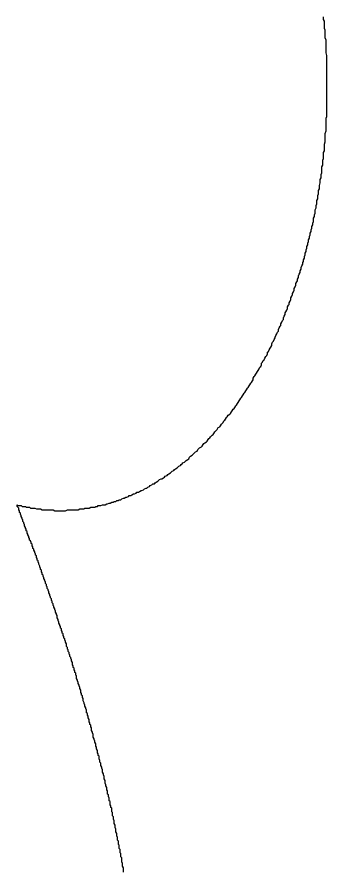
# Model space of a CAD drawing. Header units: millimetres. Extents: x 289 to 9778, y -894 to 6380.
# Drawn here: x 7195.89 to 7199.59, y 388.54 to 398.73 of the extents above; entities that cross this region are included whole.
import ezdxf

# ---------------------------------------------------------------- set-up
doc = ezdxf.new("R2010")
doc.units = ezdxf.units.MM

msp = doc.modelspace()

# ---------------------------------------------------------------- linework, layer by layer
msp.add_polyline3d([(7197.16, 388.528, 0), (7197.16, 388.548, 0), (7197.16, 388.568, 0), (7197.16, 388.578, 0), (7197.15, 388.598, 0), (7197.15, 388.618, 0), (7197.15, 388.628, 0), (7197.14, 388.648, 0), (7197.14, 388.658, 0), (7197.14, 388.678, 0), (7197.14, 388.698, 0), (7197.13, 388.708, 0), (7197.13, 388.728, 0), (7197.13, 388.748, 0), (7197.12, 388.758, 0), (7197.12, 388.778, 0), (7197.12, 388.798, 0), (7197.11, 388.808, 0), (7197.11, 388.828, 0), (7197.11, 388.848, 0), (7197.1, 388.858, 0), (7197.1, 388.878, 0), (7197.1, 388.898, 0), (7197.09, 388.908, 0), (7197.09, 388.928, 0), (7197.09, 388.938, 0), (7197.08, 388.958, 0), (7197.08, 388.978, 0), (7197.08, 388.988, 0), (7197.07, 389.008, 0), (7197.07, 389.028, 0), (7197.07, 389.038, 0), (7197.06, 389.058, 0), (7197.06, 389.068, 0), (7197.06, 389.088, 0), (7197.05, 389.108, 0), (7197.05, 389.118, 0), (7197.05, 389.138, 0), (7197.04, 389.158, 0), (7197.04, 389.168, 0), (7197.04, 389.188, 0), (7197.03, 389.198, 0), (7197.03, 389.218, 0), (7197.03, 389.238, 0), (7197.02, 389.248, 0), (7197.02, 389.268, 0), (7197.02, 389.288, 0), (7197.01, 389.298, 0), (7197.01, 389.318, 0), (7197, 389.328, 0), (7197, 389.348, 0), (7197, 389.368, 0), (7196.99, 389.378, 0), (7196.99, 389.398, 0), (7196.99, 389.408, 0), (7196.98, 389.428, 0), (7196.98, 389.448, 0), (7196.97, 389.458, 0), (7196.97, 389.478, 0), (7196.97, 389.498, 0), (7196.96, 389.508, 0), (7196.96, 389.528, 0), (7196.96, 389.538, 0), (7196.95, 389.558, 0), (7196.95, 389.568, 0), (7196.94, 389.588, 0), (7196.94, 389.608, 0), (7196.94, 389.618, 0), (7196.93, 389.638, 0), (7196.93, 389.648, 0), (7196.93, 389.668, 0), (7196.92, 389.688, 0), (7196.92, 389.698, 0), (7196.91, 389.718, 0), (7196.91, 389.728, 0), (7196.91, 389.748, 0), (7196.9, 389.768, 0), (7196.9, 389.778, 0), (7196.89, 389.798, 0), (7196.89, 389.808, 0), (7196.89, 389.828, 0), (7196.88, 389.838, 0), (7196.88, 389.858, 0), (7196.87, 389.878, 0), (7196.87, 389.888, 0), (7196.87, 389.908, 0), (7196.86, 389.918, 0), (7196.86, 389.938, 0), (7196.85, 389.948, 0), (7196.85, 389.968, 0), (7196.85, 389.978, 0), (7196.84, 389.998, 0), (7196.84, 390.018, 0), (7196.83, 390.028, 0), (7196.83, 390.048, 0), (7196.83, 390.058, 0), (7196.82, 390.078, 0), (7196.82, 390.088, 0), (7196.81, 390.108, 0), (7196.81, 390.118, 0), (7196.8, 390.138, 0), (7196.8, 390.158, 0), (7196.8, 390.168, 0), (7196.79, 390.188, 0), (7196.79, 390.198, 0), (7196.78, 390.218, 0), (7196.78, 390.228, 0), (7196.78, 390.248, 0), (7196.77, 390.258, 0), (7196.77, 390.278, 0), (7196.76, 390.288, 0), (7196.76, 390.308, 0), (7196.75, 390.318, 0), (7196.75, 390.338, 0), (7196.75, 390.348, 0), (7196.74, 390.368, 0), (7196.74, 390.388, 0), (7196.73, 390.398, 0), (7196.73, 390.418, 0), (7196.72, 390.428, 0), (7196.72, 390.448, 0), (7196.72, 390.458, 0), (7196.71, 390.478, 0), (7196.71, 390.488, 0), (7196.7, 390.508, 0), (7196.7, 390.518, 0), (7196.69, 390.538, 0), (7196.69, 390.548, 0), (7196.68, 390.568, 0), (7196.68, 390.578, 0), (7196.68, 390.598, 0), (7196.67, 390.608, 0), (7196.67, 390.628, 0), (7196.66, 390.638, 0), (7196.66, 390.658, 0), (7196.65, 390.668, 0), (7196.65, 390.688, 0), (7196.65, 390.698, 0), (7196.64, 390.718, 0), (7196.64, 390.728, 0), (7196.63, 390.748, 0), (7196.63, 390.758, 0), (7196.62, 390.778, 0), (7196.62, 390.788, 0), (7196.61, 390.808, 0), (7196.61, 390.818, 0), (7196.6, 390.838, 0), (7196.6, 390.848, 0), (7196.6, 390.868, 0), (7196.59, 390.878, 0), (7196.59, 390.898, 0), (7196.58, 390.908, 0), (7196.58, 390.928, 0), (7196.57, 390.938, 0), (7196.57, 390.958, 0), (7196.56, 390.968, 0), (7196.56, 390.988, 0), (7196.55, 390.998, 0), (7196.55, 391.018, 0), (7196.55, 391.028, 0), (7196.54, 391.048, 0), (7196.54, 391.058, 0), (7196.53, 391.078, 0), (7196.53, 391.088, 0), (7196.52, 391.098, 0), (7196.52, 391.118, 0), (7196.51, 391.128, 0), (7196.51, 391.148, 0), (7196.5, 391.158, 0), (7196.5, 391.178, 0), (7196.49, 391.188, 0), (7196.49, 391.208, 0), (7196.48, 391.218, 0), (7196.48, 391.238, 0), (7196.48, 391.248, 0), (7196.47, 391.268, 0), (7196.47, 391.278, 0), (7196.46, 391.298, 0), (7196.46, 391.308, 0), (7196.45, 391.318, 0), (7196.45, 391.338, 0), (7196.44, 391.348, 0), (7196.44, 391.368, 0), (7196.43, 391.378, 0), (7196.43, 391.398, 0), (7196.42, 391.408, 0), (7196.42, 391.428, 0), (7196.41, 391.438, 0), (7196.41, 391.458, 0), (7196.4, 391.468, 0), (7196.4, 391.478, 0), (7196.39, 391.498, 0), (7196.39, 391.508, 0), (7196.38, 391.528, 0), (7196.38, 391.538, 0), (7196.37, 391.558, 0), (7196.37, 391.568, 0), (7196.37, 391.588, 0), (7196.36, 391.598, 0), (7196.36, 391.608, 0), (7196.35, 391.628, 0), (7196.35, 391.638, 0), (7196.34, 391.658, 0), (7196.34, 391.668, 0), (7196.33, 391.688, 0), (7196.33, 391.698, 0), (7196.32, 391.708, 0), (7196.32, 391.728, 0), (7196.31, 391.738, 0), (7196.31, 391.758, 0), (7196.3, 391.768, 0), (7196.3, 391.788, 0), (7196.29, 391.798, 0), (7196.29, 391.808, 0), (7196.28, 391.828, 0), (7196.28, 391.838, 0), (7196.27, 391.858, 0), (7196.27, 391.868, 0), (7196.26, 391.888, 0), (7196.26, 391.898, 0), (7196.25, 391.908, 0), (7196.25, 391.928, 0), (7196.24, 391.938, 0), (7196.24, 391.958, 0), (7196.23, 391.968, 0), (7196.23, 391.988, 0), (7196.22, 391.998, 0), (7196.22, 392.008, 0), (7196.21, 392.028, 0), (7196.21, 392.038, 0), (7196.2, 392.058, 0), (7196.2, 392.068, 0), (7196.19, 392.078, 0), (7196.19, 392.098, 0), (7196.18, 392.108, 0), (7196.18, 392.128, 0), (7196.17, 392.138, 0), (7196.17, 392.148, 0), (7196.16, 392.168, 0), (7196.16, 392.178, 0), (7196.15, 392.198, 0), (7196.15, 392.208, 0), (7196.14, 392.228, 0), (7196.14, 392.238, 0), (7196.13, 392.248, 0), (7196.13, 392.268, 0), (7196.12, 392.278, 0), (7196.12, 392.298, 0), (7196.11, 392.308, 0), (7196.11, 392.318, 0), (7196.1, 392.338, 0), (7196.1, 392.348, 0), (7196.09, 392.368, 0), (7196.09, 392.378, 0), (7196.08, 392.388, 0), (7196.08, 392.408, 0), (7196.07, 392.418, 0), (7196.07, 392.438, 0), (7196.06, 392.448, 0), (7196.06, 392.458, 0), (7196.05, 392.478, 0), (7196.04, 392.488, 0), (7196.04, 392.508, 0), (7196.03, 392.518, 0), (7196.03, 392.528, 0), (7196.02, 392.548, 0), (7196.02, 392.558, 0), (7196.01, 392.568, 0), (7196.01, 392.588, 0), (7196, 392.598, 0), (7196, 392.618, 0), (7195.99, 392.628, 0), (7195.99, 392.638, 0), (7195.98, 392.658, 0), (7195.98, 392.668, 0), (7195.97, 392.688, 0), (7195.97, 392.698, 0), (7195.96, 392.708, 0), (7195.96, 392.728, 0), (7195.95, 392.738, 0), (7195.95, 392.748, 0), (7195.94, 392.768, 0), (7195.94, 392.778, 0), (7195.93, 392.798, 0), (7195.93, 392.808, 0), (7195.92, 392.818, 0), (7195.92, 392.838, 0), (7195.91, 392.848, 0), (7195.91, 392.868, 0), (7195.9, 392.878, 0), (7195.89, 392.888, 0), (7195.89, 392.908, 0), (7195.9, 392.898, 0), (7195.92, 392.898, 0), (7195.94, 392.898, 0), (7195.95, 392.888, 0), (7195.97, 392.888, 0), (7195.99, 392.888, 0), (7196, 392.878, 0), (7196.02, 392.878, 0), (7196.04, 392.878, 0), (7196.05, 392.868, 0), (7196.07, 392.868, 0), (7196.09, 392.868, 0), (7196.1, 392.868, 0), (7196.12, 392.858, 0), (7196.14, 392.858, 0), (7196.16, 392.858, 0), (7196.17, 392.858, 0), (7196.19, 392.848, 0), (7196.21, 392.848, 0), (7196.22, 392.848, 0), (7196.24, 392.848, 0), (7196.26, 392.848, 0), (7196.27, 392.848, 0), (7196.29, 392.848, 0), (7196.31, 392.848, 0), (7196.32, 392.848, 0), (7196.34, 392.838, 0), (7196.36, 392.838, 0), (7196.37, 392.838, 0), (7196.39, 392.838, 0), (7196.41, 392.838, 0), (7196.42, 392.838, 0), (7196.44, 392.838, 0), (7196.46, 392.838, 0), (7196.47, 392.838, 0), (7196.49, 392.848, 0), (7196.51, 392.848, 0), (7196.52, 392.848, 0), (7196.54, 392.848, 0), (7196.55, 392.848, 0), (7196.57, 392.848, 0), (7196.59, 392.848, 0), (7196.6, 392.848, 0), (7196.62, 392.848, 0), (7196.64, 392.858, 0), (7196.65, 392.858, 0), (7196.67, 392.858, 0), (7196.69, 392.858, 0), (7196.7, 392.868, 0), (7196.72, 392.868, 0), (7196.73, 392.868, 0), (7196.75, 392.868, 0), (7196.77, 392.878, 0), (7196.78, 392.878, 0), (7196.8, 392.878, 0), (7196.82, 392.878, 0), (7196.83, 392.888, 0), (7196.85, 392.888, 0), (7196.86, 392.898, 0), (7196.88, 392.898, 0), (7196.89, 392.898, 0), (7196.91, 392.908, 0), (7196.93, 392.908, 0), (7196.94, 392.908, 0), (7196.96, 392.918, 0), (7196.97, 392.918, 0), (7196.99, 392.928, 0), (7197, 392.928, 0), (7197.02, 392.938, 0), (7197.04, 392.938, 0), (7197.05, 392.948, 0), (7197.07, 392.948, 0), (7197.08, 392.958, 0), (7197.1, 392.958, 0), (7197.11, 392.968, 0), (7197.13, 392.968, 0), (7197.14, 392.978, 0), (7197.16, 392.988, 0), (7197.17, 392.988, 0), (7197.19, 392.998, 0), (7197.2, 392.998, 0), (7197.22, 393.008, 0), (7197.23, 393.018, 0), (7197.25, 393.018, 0), (7197.26, 393.028, 0), (7197.28, 393.038, 0), (7197.29, 393.038, 0), (7197.31, 393.048, 0), (7197.32, 393.058, 0), (7197.34, 393.058, 0), (7197.35, 393.068, 0), (7197.37, 393.078, 0), (7197.38, 393.078, 0), (7197.4, 393.088, 0), (7197.41, 393.098, 0), (7197.43, 393.108, 0), (7197.44, 393.108, 0), (7197.45, 393.118, 0), (7197.47, 393.128, 0), (7197.48, 393.138, 0), (7197.5, 393.148, 0), (7197.51, 393.158, 0), (7197.53, 393.158, 0), (7197.54, 393.168, 0), (7197.55, 393.178, 0), (7197.57, 393.188, 0), (7197.58, 393.198, 0), (7197.59, 393.208, 0), (7197.61, 393.218, 0), (7197.62, 393.218, 0), (7197.64, 393.228, 0), (7197.65, 393.238, 0), (7197.66, 393.248, 0), (7197.68, 393.258, 0), (7197.69, 393.268, 0), (7197.7, 393.278, 0), (7197.72, 393.288, 0), (7197.73, 393.298, 0), (7197.74, 393.308, 0), (7197.76, 393.318, 0), (7197.77, 393.328, 0), (7197.78, 393.338, 0), (7197.8, 393.348, 0), (7197.81, 393.358, 0), (7197.82, 393.368, 0), (7197.84, 393.378, 0), (7197.85, 393.388, 0), (7197.86, 393.398, 0), (7197.87, 393.408, 0), (7197.89, 393.418, 0), (7197.9, 393.428, 0), (7197.91, 393.438, 0), (7197.93, 393.448, 0), (7197.94, 393.458, 0), (7197.95, 393.478, 0), (7197.96, 393.488, 0), (7197.98, 393.498, 0), (7197.99, 393.508, 0), (7198, 393.518, 0), (7198.01, 393.528, 0), (7198.02, 393.538, 0), (7198.04, 393.548, 0), (7198.05, 393.568, 0), (7198.06, 393.578, 0), (7198.07, 393.588, 0), (7198.09, 393.598, 0), (7198.1, 393.608, 0), (7198.11, 393.628, 0), (7198.12, 393.638, 0), (7198.13, 393.648, 0), (7198.15, 393.658, 0), (7198.16, 393.668, 0), (7198.17, 393.688, 0), (7198.18, 393.698, 0), (7198.19, 393.708, 0), (7198.2, 393.718, 0), (7198.22, 393.738, 0), (7198.23, 393.748, 0), (7198.24, 393.758, 0), (7198.25, 393.778, 0), (7198.26, 393.788, 0), (7198.27, 393.798, 0), (7198.28, 393.808, 0), (7198.29, 393.828, 0), (7198.31, 393.838, 0), (7198.32, 393.848, 0), (7198.33, 393.868, 0), (7198.34, 393.878, 0), (7198.35, 393.888, 0), (7198.36, 393.908, 0), (7198.37, 393.918, 0), (7198.38, 393.928, 0), (7198.39, 393.948, 0), (7198.4, 393.958, 0), (7198.41, 393.978, 0), (7198.43, 393.988, 0), (7198.44, 393.998, 0), (7198.45, 394.018, 0), (7198.46, 394.028, 0), (7198.47, 394.048, 0), (7198.48, 394.058, 0), (7198.49, 394.068, 0), (7198.5, 394.088, 0), (7198.51, 394.098, 0), (7198.52, 394.118, 0), (7198.53, 394.128, 0), (7198.54, 394.148, 0), (7198.55, 394.158, 0), (7198.56, 394.178, 0), (7198.57, 394.188, 0), (7198.58, 394.208, 0), (7198.59, 394.218, 0), (7198.6, 394.238, 0), (7198.61, 394.248, 0), (7198.62, 394.268, 0), (7198.63, 394.278, 0), (7198.64, 394.298, 0), (7198.65, 394.308, 0), (7198.66, 394.328, 0), (7198.67, 394.338, 0), (7198.68, 394.358, 0), (7198.69, 394.368, 0), (7198.7, 394.388, 0), (7198.71, 394.398, 0), (7198.71, 394.418, 0), (7198.72, 394.438, 0), (7198.73, 394.448, 0), (7198.74, 394.468, 0), (7198.75, 394.478, 0), (7198.76, 394.498, 0), (7198.77, 394.508, 0), (7198.78, 394.528, 0), (7198.79, 394.548, 0), (7198.8, 394.558, 0), (7198.81, 394.578, 0), (7198.81, 394.598, 0), (7198.82, 394.608, 0), (7198.83, 394.628, 0), (7198.84, 394.638, 0), (7198.85, 394.658, 0), (7198.86, 394.678, 0), (7198.87, 394.688, 0), (7198.88, 394.708, 0), (7198.88, 394.728, 0), (7198.89, 394.738, 0), (7198.9, 394.758, 0), (7198.91, 394.778, 0), (7198.92, 394.788, 0), (7198.93, 394.808, 0), (7198.93, 394.828, 0), (7198.94, 394.848, 0), (7198.95, 394.858, 0), (7198.96, 394.878, 0), (7198.97, 394.898, 0), (7198.97, 394.908, 0), (7198.98, 394.928, 0), (7198.99, 394.948, 0), (7199, 394.968, 0), (7199.01, 394.978, 0), (7199.01, 394.998, 0), (7199.02, 395.018, 0), (7199.03, 395.038, 0), (7199.04, 395.048, 0), (7199.04, 395.068, 0), (7199.05, 395.088, 0), (7199.06, 395.108, 0), (7199.07, 395.118, 0), (7199.07, 395.138, 0), (7199.08, 395.158, 0), (7199.09, 395.178, 0), (7199.09, 395.198, 0), (7199.1, 395.208, 0), (7199.11, 395.228, 0), (7199.12, 395.248, 0), (7199.12, 395.268, 0), (7199.13, 395.288, 0), (7199.14, 395.298, 0), (7199.14, 395.318, 0), (7199.15, 395.338, 0), (7199.16, 395.358, 0), (7199.16, 395.378, 0), (7199.17, 395.398, 0), (7199.18, 395.418, 0), (7199.18, 395.428, 0), (7199.19, 395.448, 0), (7199.2, 395.468, 0), (7199.2, 395.488, 0), (7199.21, 395.508, 0), (7199.22, 395.528, 0), (7199.22, 395.548, 0), (7199.23, 395.568, 0), (7199.24, 395.578, 0), (7199.24, 395.598, 0), (7199.25, 395.618, 0), (7199.25, 395.638, 0), (7199.26, 395.658, 0), (7199.27, 395.678, 0), (7199.27, 395.698, 0), (7199.28, 395.718, 0), (7199.28, 395.738, 0), (7199.29, 395.758, 0), (7199.3, 395.778, 0), (7199.3, 395.798, 0), (7199.31, 395.808, 0), (7199.31, 395.828, 0), (7199.32, 395.848, 0), (7199.32, 395.868, 0), (7199.33, 395.888, 0), (7199.33, 395.908, 0), (7199.34, 395.928, 0), (7199.34, 395.948, 0), (7199.35, 395.968, 0), (7199.35, 395.988, 0), (7199.36, 396.008, 0), (7199.36, 396.028, 0), (7199.37, 396.048, 0), (7199.37, 396.068, 0), (7199.38, 396.088, 0), (7199.38, 396.108, 0), (7199.39, 396.128, 0), (7199.39, 396.148, 0), (7199.4, 396.168, 0), (7199.4, 396.188, 0), (7199.41, 396.208, 0), (7199.41, 396.228, 0), (7199.42, 396.248, 0), (7199.42, 396.268, 0), (7199.43, 396.288, 0), (7199.43, 396.308, 0), (7199.43, 396.328, 0), (7199.44, 396.348, 0), (7199.44, 396.368, 0), (7199.45, 396.388, 0), (7199.45, 396.408, 0), (7199.45, 396.428, 0), (7199.46, 396.448, 0), (7199.46, 396.478, 0), (7199.47, 396.498, 0), (7199.47, 396.518, 0), (7199.47, 396.538, 0), (7199.48, 396.558, 0), (7199.48, 396.578, 0), (7199.48, 396.598, 0), (7199.49, 396.618, 0), (7199.49, 396.638, 0), (7199.49, 396.658, 0), (7199.5, 396.678, 0), (7199.5, 396.698, 0), (7199.5, 396.718, 0), (7199.51, 396.748, 0), (7199.51, 396.768, 0), (7199.51, 396.788, 0), (7199.52, 396.808, 0), (7199.52, 396.828, 0), (7199.52, 396.848, 0), (7199.53, 396.868, 0), (7199.53, 396.888, 0), (7199.53, 396.908, 0), (7199.53, 396.938, 0), (7199.54, 396.958, 0), (7199.54, 396.978, 0), (7199.54, 396.998, 0), (7199.54, 397.018, 0), (7199.55, 397.038, 0), (7199.55, 397.058, 0), (7199.55, 397.088, 0), (7199.55, 397.108, 0), (7199.56, 397.128, 0), (7199.56, 397.148, 0), (7199.56, 397.168, 0), (7199.56, 397.188, 0), (7199.56, 397.208, 0), (7199.57, 397.238, 0), (7199.57, 397.258, 0), (7199.57, 397.278, 0), (7199.57, 397.298, 0), (7199.57, 397.318, 0), (7199.57, 397.338, 0), (7199.58, 397.368, 0), (7199.58, 397.388, 0), (7199.58, 397.408, 0), (7199.58, 397.428, 0), (7199.58, 397.448, 0), (7199.58, 397.468, 0), (7199.58, 397.498, 0), (7199.58, 397.518, 0), (7199.59, 397.538, 0), (7199.59, 397.558, 0), (7199.59, 397.578, 0), (7199.59, 397.608, 0), (7199.59, 397.628, 0), (7199.59, 397.648, 0), (7199.59, 397.668, 0), (7199.59, 397.688, 0), (7199.59, 397.718, 0), (7199.59, 397.738, 0), (7199.59, 397.758, 0), (7199.59, 397.778, 0), (7199.59, 397.808, 0), (7199.59, 397.828, 0), (7199.59, 397.848, 0), (7199.59, 397.868, 0), (7199.59, 397.888, 0), (7199.59, 397.918, 0), (7199.59, 397.938, 0), (7199.59, 397.958, 0), (7199.59, 397.978, 0), (7199.59, 398.008, 0), (7199.59, 398.028, 0), (7199.59, 398.048, 0), (7199.59, 398.068, 0), (7199.59, 398.088, 0), (7199.59, 398.118, 0), (7199.59, 398.138, 0), (7199.59, 398.158, 0), (7199.59, 398.178, 0), (7199.59, 398.208, 0), (7199.59, 398.228, 0), (7199.59, 398.248, 0), (7199.59, 398.268, 0), (7199.58, 398.298, 0), (7199.58, 398.318, 0), (7199.58, 398.338, 0), (7199.58, 398.358, 0), (7199.58, 398.388, 0), (7199.58, 398.408, 0), (7199.58, 398.428, 0), (7199.58, 398.448, 0), (7199.57, 398.478, 0), (7199.57, 398.498, 0), (7199.57, 398.518, 0), (7199.57, 398.538, 0), (7199.57, 398.568, 0), (7199.56, 398.588, 0), (7199.56, 398.608, 0), (7199.56, 398.638, 0), (7199.56, 398.658, 0), (7199.56, 398.678, 0), (7199.55, 398.698, 0), (7199.55, 398.728, 0)])

doc.saveas('drawing.dxf')
